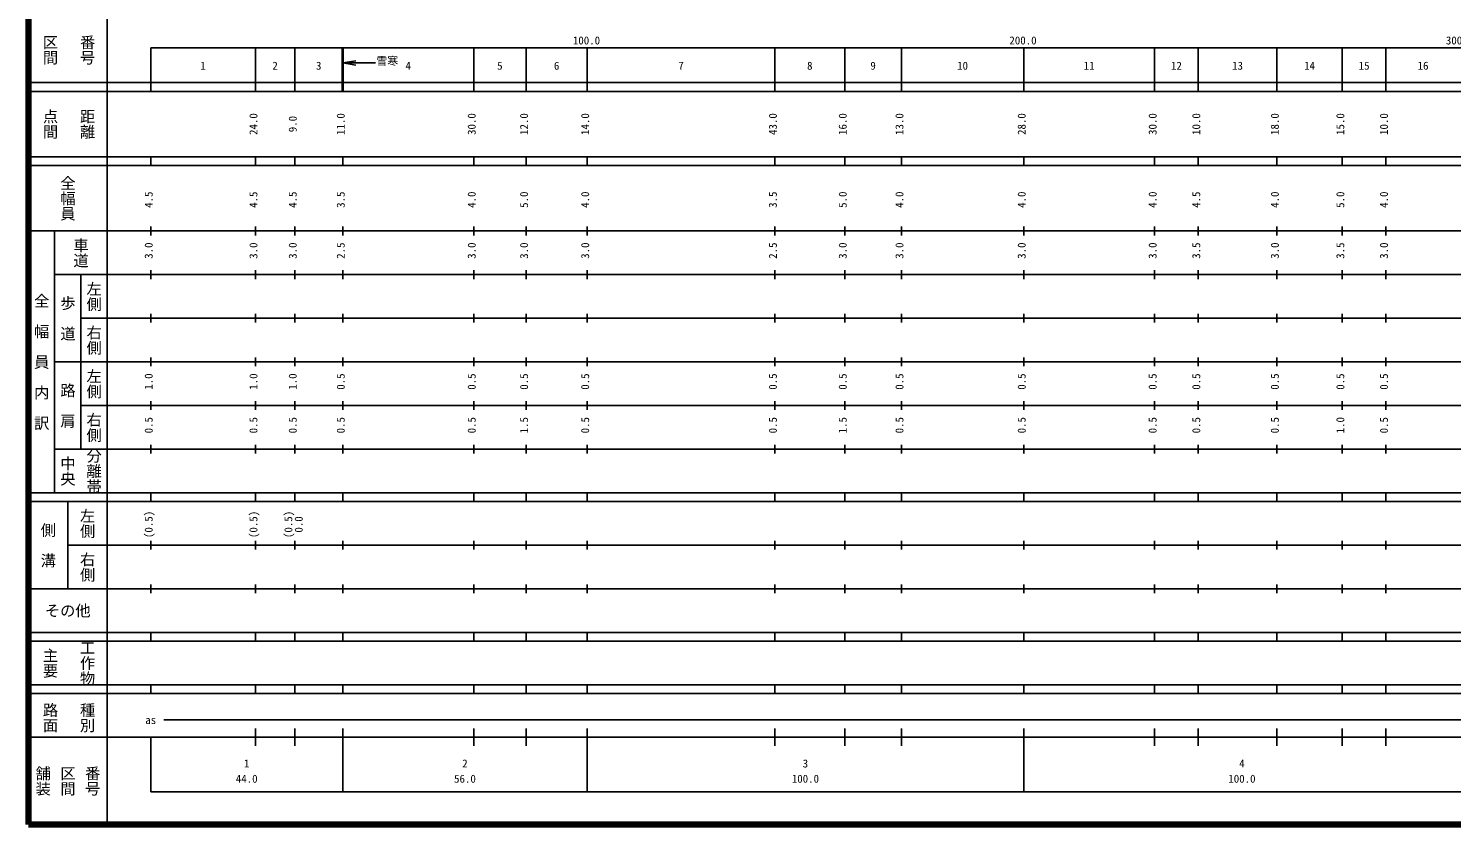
# Model space of a CAD drawing. Units: millimetres on the paper, enlarged 1000 times. Extents: x 40000 to 680000, y 20000 to 380000.
# Drawn here: x 40000 to 366022, y 20000 to 202409 of the extents above; entities that cross this region are included whole.
import ezdxf
from ezdxf.enums import TextEntityAlignment as Align

# ---------------------------------------------------------------- set-up
doc = ezdxf.new("R2010")
doc.units = ezdxf.units.MM
doc.header["$LTSCALE"] = 1000
doc.layers.add('M-TTL', color=2, linetype='Continuous', lineweight=140)
doc.layers.add('M-TTL-BAND', color=7, linetype='Continuous', lineweight=25)
doc.styles.add('@ＭＳ ゴシック', font='')
doc.styles.add('ＭＳ ゴシック', font='')
doc.styles.get('@ＭＳ ゴシック').set_extended_font_data('@MS Gothic')
doc.styles.get('ＭＳ ゴシック').set_extended_font_data('MS Gothic')

msp = doc.modelspace()

# ---------------------------------------------------------------- linework, layer by layer
at = {"layer": 'M-TTL'}
for p, q in [((40000, 380000), (40000, 20000)), ((40000, 20000), (680000, 20000))]:
    msp.add_line(p, q, dxfattribs=at)
at = {"layer": 'M-TTL-BAND'}
for p, q in [((58000, 370000), (58000, 20000)), ((68000, 198000), (579000, 198000)), ((68000, 198000), (68000, 188000)), ((92000, 188000), (92000, 198000)), ((101000, 188000), (101000, 198000)), ((111900, 188000), (111900, 198000)), ((112000, 188000), (112000, 198000)), ((112100, 188000), (112100, 198000)), ((142000, 188000), (142000, 198000)), ((154000, 188000), (154000, 198000)), ((168000, 188000), (168000, 198000)), ((211000, 188000), (211000, 198000)), ((227000, 188000), (227000, 198000)), ((240000, 188000), (240000, 198000)), ((268000, 188000), (268000, 198000)), ((298000, 188000), (298000, 198000)), ((308000, 188000), (308000, 198000)), ((326000, 188000), (326000, 198000)), ((341000, 188000), (341000, 198000)), ((351000, 188000), (351000, 198000)), ((112000, 194500), (115000, 195000)), ((112000, 194500), (119500, 194500)), ((112000, 194500), (115000, 194000)), ((40000, 190000), (579000, 190000)), ((40000, 188000), (579000, 188000)), ((40000, 173000), (579000, 173000)), ((68000, 171000), (68000, 173000)), ((92000, 171000), (92000, 173000)), ((101000, 171000), (101000, 173000)), ((112000, 171000), (112000, 173000)), ((142000, 171000), (142000, 173000)), ((154000, 171000), (154000, 173000)), ((168000, 171000), (168000, 173000)), ((211000, 171000), (211000, 173000)), ((227000, 171000), (227000, 173000)), ((240000, 171000), (240000, 173000)), ((268000, 171000), (268000, 173000)), ((298000, 171000), (298000, 173000)), ((308000, 171000), (308000, 173000)), ((326000, 171000), (326000, 173000)), ((341000, 171000), (341000, 173000)), ((351000, 171000), (351000, 173000)), ((40000, 171000), (579000, 171000)), ((68000, 155000), (68000, 157000)), ((92000, 155000), (92000, 157000)), ((101000, 155000), (101000, 157000)), ((112000, 155000), (112000, 157000)), ((142000, 155000), (142000, 157000)), ((154000, 155000), (154000, 157000)), ((168000, 155000), (168000, 157000)), ((211000, 155000), (211000, 157000)), ((227000, 155000), (227000, 157000)), ((240000, 155000), (240000, 157000)), ((268000, 155000), (268000, 157000)), ((298000, 155000), (298000, 157000)), ((308000, 155000), (308000, 157000)), ((326000, 155000), (326000, 157000)), ((341000, 155000), (341000, 157000)), ((351000, 155000), (351000, 157000)), ((40000, 156000), (579000, 156000)), ((46000, 96000), (46000, 156000)), ((68000, 145000), (68000, 147000)), ((92000, 145000), (92000, 147000)), ((101000, 145000), (101000, 147000)), ((112000, 145000), (112000, 147000)), ((142000, 145000), (142000, 147000)), ((154000, 145000), (154000, 147000)), ((168000, 145000), (168000, 147000)), ((211000, 145000), (211000, 147000)), ((227000, 145000), (227000, 147000)), ((240000, 145000), (240000, 147000)), ((268000, 145000), (268000, 147000)), ((298000, 145000), (298000, 147000)), ((308000, 145000), (308000, 147000)), ((326000, 145000), (326000, 147000)), ((341000, 145000), (341000, 147000)), ((351000, 145000), (351000, 147000)), ((46000, 146000), (579000, 146000)), ((52000, 146000), (52000, 106000)), ((68000, 135000), (68000, 137000)), ((92000, 135000), (92000, 137000)), ((101000, 135000), (101000, 137000)), ((112000, 135000), (112000, 137000)), ((142000, 135000), (142000, 137000)), ((154000, 135000), (154000, 137000)), ((168000, 135000), (168000, 137000)), ((211000, 135000), (211000, 137000)), ((227000, 135000), (227000, 137000)), ((240000, 135000), (240000, 137000)), ((268000, 135000), (268000, 137000)), ((298000, 135000), (298000, 137000)), ((308000, 135000), (308000, 137000)), ((326000, 135000), (326000, 137000)), ((341000, 135000), (341000, 137000)), ((351000, 135000), (351000, 137000)), ((52000, 136000), (579000, 136000)), ((46000, 126000), (579000, 126000)), ((68000, 125000), (68000, 127000)), ((92000, 125000), (92000, 127000)), ((101000, 125000), (101000, 127000)), ((112000, 125000), (112000, 127000)), ((142000, 125000), (142000, 127000)), ((154000, 125000), (154000, 127000)), ((168000, 125000), (168000, 127000)), ((211000, 125000), (211000, 127000)), ((227000, 125000), (227000, 127000)), ((240000, 125000), (240000, 127000)), ((268000, 125000), (268000, 127000)), ((298000, 125000), (298000, 127000)), ((308000, 125000), (308000, 127000)), ((326000, 125000), (326000, 127000)), ((341000, 125000), (341000, 127000)), ((351000, 125000), (351000, 127000)), ((52000, 116000), (579000, 116000)), ((68000, 115000), (68000, 117000)), ((92000, 115000), (92000, 117000)), ((101000, 115000), (101000, 117000)), ((112000, 115000), (112000, 117000)), ((142000, 115000), (142000, 117000)), ((154000, 115000), (154000, 117000)), ((168000, 115000), (168000, 117000)), ((211000, 115000), (211000, 117000)), ((227000, 115000), (227000, 117000)), ((240000, 115000), (240000, 117000)), ((268000, 115000), (268000, 117000)), ((298000, 115000), (298000, 117000)), ((308000, 115000), (308000, 117000)), ((326000, 115000), (326000, 117000)), ((341000, 115000), (341000, 117000)), ((351000, 115000), (351000, 117000)), ((46000, 106000), (579000, 106000)), ((68000, 105000), (68000, 107000)), ((92000, 105000), (92000, 107000)), ((101000, 105000), (101000, 107000)), ((112000, 105000), (112000, 107000)), ((142000, 105000), (142000, 107000)), ((154000, 105000), (154000, 107000)), ((168000, 105000), (168000, 107000)), ((211000, 105000), (211000, 107000)), ((227000, 105000), (227000, 107000)), ((240000, 105000), (240000, 107000)), ((268000, 105000), (268000, 107000)), ((298000, 105000), (298000, 107000)), ((308000, 105000), (308000, 107000)), ((326000, 105000), (326000, 107000)), ((341000, 105000), (341000, 107000)), ((351000, 105000), (351000, 107000)), ((40000, 96000), (579000, 96000)), ((68000, 94000), (68000, 96000)), ((92000, 94000), (92000, 96000)), ((101000, 94000), (101000, 96000)), ((112000, 94000), (112000, 96000)), ((142000, 94000), (142000, 96000)), ((154000, 94000), (154000, 96000)), ((168000, 94000), (168000, 96000)), ((211000, 94000), (211000, 96000)), ((227000, 94000), (227000, 96000)), ((240000, 94000), (240000, 96000)), ((268000, 94000), (268000, 96000)), ((298000, 94000), (298000, 96000)), ((308000, 94000), (308000, 96000)), ((326000, 94000), (326000, 96000)), ((341000, 94000), (341000, 96000)), ((351000, 94000), (351000, 96000)), ((40000, 94000), (579000, 94000)), ((49000, 94000), (49000, 74000)), ((68000, 83000), (68000, 85000)), ((92000, 83000), (92000, 85000)), ((101000, 83000), (101000, 85000)), ((112000, 83000), (112000, 85000)), ((142000, 83000), (142000, 85000)), ((154000, 83000), (154000, 85000)), ((168000, 83000), (168000, 85000)), ((211000, 83000), (211000, 85000)), ((227000, 83000), (227000, 85000)), ((240000, 83000), (240000, 85000)), ((268000, 83000), (268000, 85000)), ((298000, 83000), (298000, 85000)), ((308000, 83000), (308000, 85000)), ((326000, 83000), (326000, 85000)), ((341000, 83000), (341000, 85000)), ((351000, 83000), (351000, 85000)), ((49000, 84000), (579000, 84000)), ((68000, 73000), (68000, 75000)), ((92000, 73000), (92000, 75000)), ((101000, 73000), (101000, 75000)), ((112000, 73000), (112000, 75000)), ((142000, 73000), (142000, 75000)), ((154000, 73000), (154000, 75000)), ((168000, 73000), (168000, 75000)), ((211000, 73000), (211000, 75000)), ((227000, 73000), (227000, 75000)), ((240000, 73000), (240000, 75000)), ((268000, 73000), (268000, 75000)), ((298000, 73000), (298000, 75000)), ((308000, 73000), (308000, 75000)), ((326000, 73000), (326000, 75000)), ((341000, 73000), (341000, 75000)), ((351000, 73000), (351000, 75000)), ((40000, 74000), (579000, 74000)), ((40000, 64000), (579000, 64000)), ((40000, 62000), (579000, 62000)), ((68000, 62000), (68000, 64000)), ((92000, 62000), (92000, 64000)), ((101000, 62000), (101000, 64000)), ((112000, 62000), (112000, 64000)), ((142000, 62000), (142000, 64000)), ((154000, 62000), (154000, 64000)), ((168000, 62000), (168000, 64000)), ((211000, 62000), (211000, 64000)), ((227000, 62000), (227000, 64000)), ((240000, 62000), (240000, 64000)), ((268000, 62000), (268000, 64000)), ((298000, 62000), (298000, 64000)), ((308000, 62000), (308000, 64000)), ((326000, 62000), (326000, 64000)), ((341000, 62000), (341000, 64000)), ((351000, 62000), (351000, 64000)), ((40000, 52000), (579000, 52000)), ((40000, 50000), (579000, 50000)), ((68000, 50000), (68000, 52000)), ((92000, 50000), (92000, 52000)), ((101000, 50000), (101000, 52000)), ((112000, 50000), (112000, 52000)), ((142000, 50000), (142000, 52000)), ((154000, 50000), (154000, 52000)), ((168000, 50000), (168000, 52000)), ((211000, 50000), (211000, 52000)), ((227000, 50000), (227000, 52000)), ((240000, 50000), (240000, 52000)), ((268000, 50000), (268000, 52000)), ((298000, 50000), (298000, 52000)), ((308000, 50000), (308000, 52000)), ((326000, 50000), (326000, 52000)), ((341000, 50000), (341000, 52000)), ((351000, 50000), (351000, 52000)), ((71000, 44000), (565000, 44000)), ((40000, 40000), (579000, 40000)), ((68000, 40000), (68000, 27500)), ((92000, 38000), (92000, 42000)), ((101000, 38000), (101000, 42000)), ((112000, 27500), (112000, 42000)), ((142000, 38000), (142000, 42000)), ((154000, 38000), (154000, 42000)), ((168000, 27500), (168000, 42000)), ((211000, 38000), (211000, 42000)), ((227000, 38000), (227000, 42000)), ((240000, 38000), (240000, 42000)), ((268000, 27500), (268000, 42000)), ((298000, 38000), (298000, 42000)), ((308000, 38000), (308000, 42000)), ((326000, 38000), (326000, 42000)), ((341000, 38000), (341000, 42000)), ((351000, 38000), (351000, 42000)), ((68000, 27500), (579000, 27500))]:
    msp.add_line(p, q, dxfattribs=at)

# ---------------------------------------------------------------- texts
at = {"layer": 'M-TTL-BAND', "style": '@ＭＳ ゴシック'}
for s, p in [('区間', (45000, 197500)), ('番号', (53500, 197500)), ('点間', (45000, 180500)), ('距離', (53500, 180500)), ('全幅員', (49000, 163500)), ('車道', (52000, 151000)), ('左側', (55000, 141000)), ('全\u3000幅\u3000員\u3000内\u3000訳', (43000, 126000)), ('歩\u3000道', (49000, 136000)), ('右側', (55000, 131000)), ('左側', (55000, 121000)), ('路\u3000肩', (49000, 116000)), ('右側', (55000, 111000)), ('中央', (49000, 101000)), ('分離帯', (55000, 101000)), ('左側', (53500, 89000)), ('側\u3000溝', (44500, 84000)), ('右側', (53500, 79000)), ('主要', (45000, 57000)), ('工作物', (53500, 57000)), ('路面', (45000, 44500)), ('種別', (53500, 44500)), ('舗装', (43333, 30000)), ('区間', (49000, 30000)), ('番号', (54667, 30000))]:
    msp.add_text(s, height=2566, rotation=270, dxfattribs=at).set_placement(p, align=Align.MIDDLE_CENTER)
at = {"layer": 'M-TTL-BAND', "style": 'ＭＳ ゴシック'}
for s, p in [('100.0', (167844, 198195)), ('200.0', (267844, 198195)), ('300.0', (367844, 198195)), ('1', (80000, 192405)), ('2', (96500, 192405)), ('3', (106500, 192405)), ('4', (127000, 192405)), ('5', (148000, 192405)), ('6', (161000, 192405)), ('7', (189500, 192405)), ('8', (219000, 192405)), ('9', (233500, 192405)), ('10', (254000, 192405)), ('11', (283000, 192405)), ('12', (303000, 192405)), ('13', (317000, 192405)), ('14', (333500, 192405)), ('15', (346000, 192405)), ('16', (359500, 192405)), ('as', (68000, 42500)), ('1', (90000, 32523)), ('2', (140000, 32523)), ('3', (218000, 32523)), ('4', (318000, 32523)), ('44.0', (90000, 29033)), ('56.0', (140000, 29033)), ('100.0', (218000, 29033)), ('100.0', (318000, 29033))]:
    msp.add_text(s, height=1833, dxfattribs=at).set_placement(p, align=Align.BOTTOM_CENTER)
msp.add_text('雪寒', height=1833, dxfattribs=at).set_placement((124700, 193500), align=Align.BOTTOM_RIGHT)
for s, p in [('24.0', (93000, 180500)), ('11.0', (113000, 180500)), ('30.0', (143000, 180500)), ('12.0', (155000, 180500)), ('14.0', (169000, 180500)), ('43.0', (212000, 180500)), ('16.0', (228000, 180500)), ('13.0', (241000, 180500)), ('28.0', (269000, 180500)), ('30.0', (299000, 180500)), ('10.0', (309000, 180500)), ('18.0', (327000, 180500)), ('15.0', (342000, 180500)), ('10.0', (352000, 180500)), ('9.0', (102000, 180500)), ('4.5', (69000, 163174)), ('4.5', (93000, 163174)), ('4.5', (102000, 163174)), ('3.5', (113000, 163174)), ('4.0', (143000, 163174)), ('5.0', (155000, 163174)), ('4.0', (169000, 163174)), ('3.5', (212000, 163174)), ('5.0', (228000, 163174)), ('4.0', (241000, 163174)), ('4.0', (269000, 163174)), ('4.0', (299000, 163174)), ('4.5', (309000, 163174)), ('4.0', (327000, 163174)), ('5.0', (342000, 163174)), ('4.0', (352000, 163174)), ('3.0', (69000, 151500)), ('3.0', (93000, 151500)), ('3.0', (102000, 151500)), ('3.0', (143000, 151500)), ('3.0', (155000, 151500)), ('3.0', (169000, 151500)), ('3.0', (228000, 151500)), ('3.0', (241000, 151500)), ('3.0', (269000, 151500)), ('3.0', (299000, 151500)), ('3.0', (327000, 151500)), ('3.0', (352000, 151500)), ('2.5', (113000, 151500)), ('2.5', (212000, 151500)), ('3.5', (309000, 151500)), ('3.5', (342000, 151500)), ('1.0', (69000, 121500)), ('1.0', (93000, 121500)), ('1.0', (102000, 121500)), ('0.5', (113000, 121500)), ('0.5', (143000, 121500)), ('0.5', (155000, 121500)), ('0.5', (169000, 121500)), ('0.5', (212000, 121500)), ('0.5', (228000, 121500)), ('0.5', (241000, 121500)), ('0.5', (269000, 121500)), ('0.5', (299000, 121500)), ('0.5', (309000, 121500)), ('0.5', (327000, 121500)), ('0.5', (342000, 121500)), ('0.5', (352000, 121500)), ('0.5', (69000, 111500)), ('0.5', (93000, 111500)), ('0.5', (102000, 111500)), ('0.5', (113000, 111500)), ('0.5', (143000, 111500)), ('1.5', (155000, 111500)), ('0.5', (169000, 111500)), ('0.5', (212000, 111500)), ('1.5', (228000, 111500)), ('0.5', (241000, 111500)), ('0.5', (269000, 111500)), ('0.5', (299000, 111500)), ('0.5', (309000, 111500)), ('0.5', (327000, 111500)), ('1.0', (342000, 111500)), ('0.5', (352000, 111500)), ('(0.5)', (69000, 88764)), ('(0.5)', (93000, 88764)), ('(0.5)', (101000, 88764)), ('0.0', (103370, 88764))]:
    msp.add_text(s, height=1833, rotation=90, dxfattribs=at).set_placement(p, align=Align.BOTTOM_CENTER)
msp.add_text('その他', height=2566, dxfattribs=at).set_placement((49000, 69000), align=Align.MIDDLE_CENTER)

doc.saveas('drawing.dxf')
